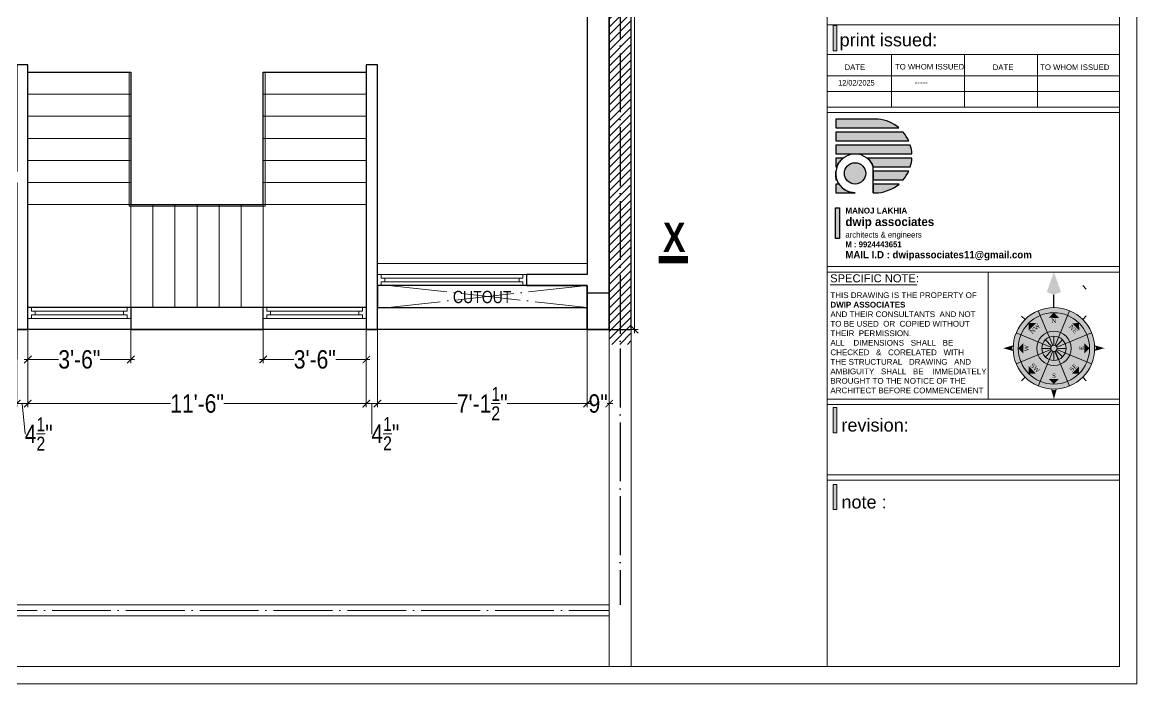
# Model space of a CAD drawing. Header units: millimetres. Extents: x 56222 to 152663, y -171621 to -121287.
# Drawn here: x 149203.7 to 149658, y -168830.1 to -168560.4 of the extents above; entities that cross this region are included whole.
import ezdxf
from ezdxf.enums import TextEntityAlignment as Align

# ---------------------------------------------------------------- set-up
doc = ezdxf.new("R2010")
doc.units = ezdxf.units.MM
doc.header["$MEASUREMENT"] = 0
doc.header["$PDMODE"] = 35
doc.linetypes.add('ACAD_ISO04W100', pattern=[30, 24, -3, 0, -3])
doc.layers.get('Defpoints').update_dxf_attribs({"color": 220})
for name, color, linetype, lineweight in [('COLUMN', 1, 'Continuous', 30), ('ELEVATION ( SPIRAL STAIR )', 250, 'Continuous', 9), ('FIRST FLOOR', 7, 'Continuous', 9), ('FIRST FLOOR ( DIM )', 250, 'Continuous', 9), ('FIRST FLOOR ( TEXT )', 7, 'Continuous', 9), ('FIRST FLOOR_( PLine )_', 251, 'Continuous', 30), ('FIRST FLOOR_( STAIR )', 251, 'Continuous', 9), ('GROUND FLOOR', 7, 'Continuous', 9), ('GROUND FLOOR  ( HATCH )', 251, 'Continuous', 9), ('GROUND FLOOR ( DW_RAIL )', 7, 'Continuous', 9), ('plot boundary', 26, 'Continuous', 30), ('SECTION', 7, 'Continuous', 9), ('STAIRCASE', 45, 'Continuous', 25), ('X_PLOT', 1, 'Continuous', 9), ('X_SHEET', 7, 'Continuous', 9)]:
    doc.layers.add(name, color=color, linetype=linetype, lineweight=lineweight)
doc.layers.add('XX~SLAB ( PLINE )', color=251, linetype='Continuous', plot=False)
doc.styles.add("Cn_BT_0'-0", font='swissc.ttf')
doc.styles.add('Cn_BT_7½', font='swissc.ttf', dxfattribs={"height": 7.5})
doc.styles.add('DUTCH801', font='dutcheb.ttf', dxfattribs={"height": 6.5})
doc.styles.add('KATHA', font='swissc.ttf')
doc.styles.get("Standard").update_dxf_attribs({"font": 'arial.ttf', "height": 6})
doc.dimstyles.new('Cn_BT_7½', dxfattribs={"dimtxt": 9, "dimasz": 3, "dimexe": 1.5, "dimexo": 0, "dimgap": 0.09, "dimtad": 0, "dimdec": 3, "dimzin": 3, "dimdsep": 46, "dimlunit": 4, "dimtxsty": 'Cn_BT_7½', "dimblk": 'ARCHTICK', "dimcen": 0.09, "dimdle": 1.5, "dimclrd": 251, "dimclre": 251, "dimclrt": 14, "dimadec": 0, "dimazin": 0, "dimtfac": 0.75, "dimtdec": 3, "dimtofl": 0, "dimtmove": 0, "dimatfit": 3, "dimfxl": 0, "dimtolj": 1, "dimtzin": 0, "dimlwd": 15, "dimlwe": 15, "dimarcsym": 0})

# ---------------------------------------------------------------- blocks, each defined once
blk = doc.blocks.new('_ArchTick')
at = {"color": 0, "linetype": 'ByBlock', "const_width": 0.15}
blk.add_lwpolyline([(-0.5, -0.5), (0.5, 0.5)], dxfattribs=at)
blk = doc.blocks.new('*D137')
at = {"layer": 'Defpoints', "color": 0, "transparency": 16777216}
for p in [(149442.93, -168375.2), (149438.43, -168685.7), (149453.32, -168685.7)]:
    blk.add_point(p, dxfattribs=at)
at = {"layer": 'FIRST FLOOR ( DIM )', "color": 251, "lineweight": 15, "transparency": 16777216}
for p, q in [((149442.93, -168375.2), (149454.82, -168375.2)), ((149453.32, -168373.7), (149453.32, -168518.3)), ((149453.32, -168687.2), (149453.32, -168548.6)), ((149438.43, -168685.7), (149454.82, -168685.7))]:
    blk.add_line(p, q, dxfattribs=at)
at = {"layer": 'FIRST FLOOR ( DIM )', "color": 251, "lineweight": 15, "transparency": 16777216, "xscale": 3, "yscale": 3, "zscale": 3}
for p, rotation in [((149453.32, -168375.2), 90), ((149453.32, -168685.7), 270)]:
    blk.add_blockref('_ArchTick', p, dxfattribs=dict(at, rotation=rotation))
at = {"layer": 'FIRST FLOOR ( DIM )', "color": 14, "transparency": 16777216, "insert": (149450.32, -168533.45), "char_height": 7.5, "attachment_point": 5, "rotation": 90, "style": 'Cn_BT_7½'}
blk.add_mtext('\\A1;25\'-10{\\H0.75x;\\S1/2;}"', dxfattribs=at)
blk = doc.blocks.new('NORTH')
h = blk.add_hatch(color=9)
h.set_gradient(color1=(201, 201, 201), color2=(237, 237, 237), one_color=1, tint=0.93, name='SPHERICAL')
edge = h.paths.add_edge_path()
edge.add_arc((329168.36, -156620.06), 24.14, 0, 360)
at = {"layer": 'X_SHEET'}
for color, points in [(224, [(329168.39, -156574.83), (329168.37, -156588.36), (329164.15, -156586.66)]), (230, [(329172.6, -156586.67), (329168.37, -156588.36), (329168.39, -156574.83)]), (47, [(329165.31, -156601.96), (329168.36, -156598.92), (329171.4, -156601.97)]), (47, [(329153.43, -156609.39), (329153.44, -156605.09), (329157.74, -156605.09)]), (47, [(329179.03, -156605.13), (329183.33, -156605.13), (329183.33, -156609.44)]), (47, [(329147.22, -156620.03), (329150.27, -156616.99), (329150.26, -156623.08)]), (47, [(329186.45, -156623.1), (329186.46, -156617.01), (329189.5, -156620.06)]), (224, [(329143.42, -156619.93), (329144.27, -156618.24), (329138.35, -156619.94)]), (230, [(329144.27, -156621.62), (329143.42, -156619.93), (329138.35, -156619.94)]), (230, [(329192.45, -156621.62), (329193.3, -156619.93), (329198.37, -156619.94)]), (224, [(329193.3, -156619.93), (329192.46, -156618.24), (329198.37, -156619.94)]), (47, [(329153.39, -156634.98), (329153.4, -156630.68), (329157.7, -156634.99)]), (47, [(329178.98, -156635.02), (329183.29, -156630.72), (329183.29, -156635.03)]), (47, [(329171.38, -156638.16), (329165.29, -156638.15), (329168.33, -156641.2)]), (230, [(329166.68, -156644.13), (329168.37, -156644.98), (329168.36, -156650.06)]), (224, [(329168.37, -156644.98), (329170.06, -156644.14), (329168.36, -156650.06)])]:
    blk.add_hatch(color=color, dxfattribs=at).paths.add_polyline_path(points)
at = {"color": 254, "lineweight": 5}
for p, q in [((329185.43, -156582.85), (329187.55, -156584.97)), ((329167.03, -156618.73), (329163.29, -156614.98)), ((329168.36, -156618.18), (329168.36, -156612.88)), ((329169.69, -156618.73), (329173.44, -156614.98)), ((329166.49, -156620.06), (329161.19, -156620.06)), ((329167.03, -156621.39), (329163.29, -156625.13)), ((329168.36, -156621.93), (329168.36, -156627.23)), ((329169.69, -156621.39), (329173.44, -156625.13)), ((329170.24, -156620.06), (329175.54, -156620.06))]:
    blk.add_line(p, q, dxfattribs=at)
at = {"color": 250, "lineweight": 9}
for p, q in [((329167.64, -156618.32), (329159.12, -156597.75)), ((329169.08, -156618.32), (329177.6, -156597.75)), ((329151.3, -156602.99), (329149.18, -156600.87)), ((329185.43, -156602.99), (329187.55, -156600.87)), ((329146.06, -156610.82), (329166.63, -156619.34)), ((329170.1, -156619.34), (329190.67, -156610.82)), ((329146.06, -156629.3), (329166.63, -156620.78)), ((329159.12, -156642.36), (329167.64, -156621.79)), ((329177.6, -156642.36), (329169.08, -156621.79)), ((329170.1, -156620.78), (329190.67, -156629.3)), ((329151.3, -156637.13), (329149.18, -156639.25)), ((329185.43, -156637.13), (329187.55, -156639.25))]:
    blk.add_line(p, q, dxfattribs=at)
at = {"color": 1}
blk.add_line((329171.11, -156626.69), (329169.08, -156621.79), dxfattribs=at)
at = {"lineweight": 9}
for radius in [24.14, 21.14, 10.18, 7.18, 1.88]:
    blk.add_circle((329168.36, -156620.06), radius, dxfattribs=at)
at = {"layer": 'X_SHEET', "color": 29, "linetype": 'Continuous', "lineweight": 25}
blk.add_line((329168.36, -156595.92), (329168.37, -156588.36), dxfattribs=at)
at = {"layer": 'X_SHEET', "color": 26, "linetype": 'ByBlock', "lineweight": -2, "style": 'DUTCH801'}
for s, rotation, p in [('N', 359.9141, (329168.3, -156602.36)), ('NW', 44.9141, (329156.19, -156607.39)), ('SE', 44.9141, (329178.93, -156630.51)), ('S', 359.9141, (329168.41, -156634.95))]:
    blk.add_text(s, height=2.7, rotation=rotation, dxfattribs=at).set_placement(p, align=Align.TOP_CENTER)
for s, rotation, p in [('NE', 314.9141, (329178.93, -156609.55)), ('W', 89.9141, (329153.45, -156619.96)), ('E', 89.9141, (329186.06, -156619.76)), ('SW', 314.9141, (329156.33, -156632.65))]:
    blk.add_text(s, height=2.7, rotation=rotation, dxfattribs=at).set_placement(p, align=Align.CENTER)
blk = doc.blocks.new('logo')
at = {"layer": 'STAIRCASE', "linetype": 'Continuous', "ltscale": 15}
h = blk.add_hatch(color=0, dxfattribs=at)
edge = h.paths.add_edge_path()
edge.add_line((52190.2, -8438.8), (52131.5, -8438.8))
edge.add_line((52131.5, -8438.8), (52131.5, -8450.8))
edge.add_line((52131.5, -8450.8), (52219.1, -8450.8))
edge.add_arc((52186.1, -8489.7), 51, 49.5898, 85.3906)
edge = h.paths.add_edge_path()
edge.add_line((52225, -8456.8), (52131.5, -8456.8))
edge.add_line((52131.5, -8456.8), (52131.5, -8468.8))
edge.add_line((52131.5, -8468.8), (52232.6, -8468.8))
edge.add_arc((52186.1, -8489.7), 51, 24.196, 40.1809)
edge = h.paths.add_edge_path()
edge.add_line((52234.8, -8474.7), (52131.5, -8474.7))
edge.add_line((52131.5, -8474.7), (52131.5, -8486.7))
edge.add_line((52131.5, -8486.7), (52237, -8486.7))
edge.add_arc((52186.1, -8489.7), 51, 3.3421, 17.076)
edge = h.paths.add_edge_path()
edge.add_line((52237, -8492.6), (52174.8, -8492.6))
edge.add_arc((52158.3, -8513.7), 26.8, 19.8001, 51.8901, ccw=False)
edge.add_line((52183.5, -8504.6), (52234.8, -8504.6))
edge.add_arc((52186.1, -8489.7), 51, 342.9464, 356.6794)
edge = h.paths.add_edge_path()
edge.add_line((52232.6, -8510.5), (52183.5, -8510.5))
edge.add_line((52183.5, -8510.5), (52183.5, -8522.5))
edge.add_line((52183.5, -8522.5), (52225.1, -8522.5))
edge.add_arc((52186.1, -8489.7), 51, 319.8472, 335.8275)
edge = h.paths.add_edge_path()
edge.add_line((52219.2, -8528.5), (52183.5, -8528.5))
edge.add_line((52183.5, -8528.5), (52183.5, -8540.5))
edge.add_line((52183.5, -8540.5), (52190.4, -8540.5))
edge.add_arc((52186.1, -8489.7), 51, 274.8693, 310.4434)
edge = h.paths.add_edge_path()
edge.add_line((52136, -8528.5), (52131.5, -8528.5))
edge.add_line((52131.5, -8528.5), (52131.5, -8540.5))
edge.add_line((52131.5, -8540.5), (52158.3, -8540.5))
edge.add_arc((52158.3, -8513.7), 26.8, 213.4982, 270, ccw=False)
edge = h.paths.add_edge_path()
edge.add_line((52131.5, -8513.7), (52131.5, -8522.5))
edge.add_line((52131.5, -8522.5), (52133, -8522.5))
edge.add_arc((52158.3, -8513.7), 26.8, 180, 199.307, ccw=False)
edge = h.paths.add_edge_path()
edge.add_line((52131.7, -8510.5), (52131.5, -8510.5))
edge.add_line((52131.5, -8510.5), (52131.5, -8513.7))
edge.add_arc((52158.3, -8513.7), 26.8, 173.2545, 180, ccw=False)
edge = h.paths.add_edge_path()
edge.add_line((52141.8, -8492.6), (52131.5, -8492.6))
edge.add_line((52131.5, -8492.6), (52131.5, -8504.6))
edge.add_line((52131.5, -8504.6), (52133.1, -8504.6))
edge.add_arc((52158.3, -8513.7), 26.8, 128.1099, 160.1999, ccw=False)
edge = h.paths.add_edge_path()
edge.add_arc((52158.3, -8513.7), 14.8, 0, 360)
at = {"layer": 'STAIRCASE', "color": 0, "linetype": 'Continuous', "ltscale": 15}
blk.add_line((52183.5, -8540.5), (52183.5, -8504.6), dxfattribs=at)
for points in [[(52190.2, -8438.8), (52131.5, -8438.8), (52131.5, -8450.8), (52219.1, -8450.8, 0.157494)], [(52225, -8456.8), (52131.5, -8456.8), (52131.5, -8468.8), (52232.6, -8468.8, 0.06986)], [(52234.8, -8474.7), (52131.5, -8474.7), (52131.5, -8486.7), (52237, -8486.7, 0.059998)], [(52141.8, -8492.6), (52131.5, -8492.6), (52131.5, -8504.6), (52133.1, -8504.6, -0.140942)], [(52237, -8492.6), (52174.8, -8492.6, -0.140942), (52183.5, -8504.6), (52234.8, -8504.6, 0.059993)], [(52131.7, -8510.5), (52131.5, -8510.5), (52131.5, -8513.7, -0.029441)], [(52131.5, -8513.7), (52131.5, -8522.5), (52133, -8522.5, -0.084443)], [(52232.6, -8510.5), (52183.5, -8510.5), (52183.5, -8522.5), (52225.1, -8522.5, 0.069841)], [(52136, -8528.5), (52131.5, -8528.5), (52131.5, -8540.5), (52158.3, -8540.5, -0.251655)], [(52219.2, -8528.5), (52183.5, -8528.5), (52183.5, -8540.5), (52190.4, -8540.5, 0.15648)]]:
    blk.add_lwpolyline(points, format="xyb", close=True, dxfattribs=at)
blk.add_circle((52158.3, -8513.7), 14.8, dxfattribs=at)
blk.add_arc((52158.3, -8513.7), 26.8, 19.8001, 270, dxfattribs=at)
blk = doc.blocks.new('*D141')
at = {"layer": 'Defpoints', "color": 0, "transparency": 16777216}
for p in [(149201.43, -168685.7), (149205.93, -168685.7), (149205.93, -168715.87)]:
    blk.add_point(p, dxfattribs=at)
at = {"layer": 'FIRST FLOOR ( DIM )', "color": 251, "lineweight": 15, "transparency": 16777216}
for p, q in [((149201.43, -168685.7), (149201.43, -168717.37)), ((149205.93, -168685.7), (149205.93, -168717.37)), ((149199.93, -168715.87), (149207.43, -168715.87)), ((149203.68, -168715.87), (149204.83, -168728.24)), ((149204.83, -168728.24), (149205.01, -168728.24))]:
    blk.add_line(p, q, dxfattribs=at)
at = {"layer": 'FIRST FLOOR ( DIM )', "color": 251, "lineweight": 15, "transparency": 16777216, "xscale": 3, "yscale": 3, "zscale": 3, "rotation": 180}
blk.add_blockref('_ArchTick', (149201.43, -168715.87), dxfattribs=at)
at = {"layer": 'FIRST FLOOR ( DIM )', "color": 251, "lineweight": 15, "transparency": 16777216, "xscale": 3, "yscale": 3, "zscale": 3}
blk.add_blockref('_ArchTick', (149205.93, -168715.87), dxfattribs=at)
at = {"layer": 'FIRST FLOOR ( DIM )', "color": 14, "transparency": 16777216, "insert": (149210.38, -168728.24), "char_height": 7.5, "attachment_point": 5, "style": 'Cn_BT_7½'}
blk.add_mtext('\\A1;4{\\H0.75x;\\S1/2;}"', dxfattribs=at)
blk = doc.blocks.new('*D142')
at = {"layer": 'Defpoints', "color": 0, "transparency": 16777216}
for p in [(149205.93, -168685.7), (149247.93, -168685.7), (149247.93, -168697.87)]:
    blk.add_point(p, dxfattribs=at)
at = {"layer": 'FIRST FLOOR ( DIM )', "color": 251, "lineweight": 15, "transparency": 16777216}
for p, q in [((149205.93, -168685.7), (149205.93, -168699.37)), ((149247.93, -168685.7), (149247.93, -168699.37)), ((149204.43, -168697.87), (149218.38, -168697.87)), ((149249.43, -168697.87), (149235.48, -168697.87))]:
    blk.add_line(p, q, dxfattribs=at)
at = {"layer": 'FIRST FLOOR ( DIM )', "color": 251, "lineweight": 15, "transparency": 16777216, "xscale": 3, "yscale": 3, "zscale": 3, "rotation": 180}
blk.add_blockref('_ArchTick', (149205.93, -168697.87), dxfattribs=at)
at = {"layer": 'FIRST FLOOR ( DIM )', "color": 251, "lineweight": 15, "transparency": 16777216, "xscale": 3, "yscale": 3, "zscale": 3}
blk.add_blockref('_ArchTick', (149247.93, -168697.87), dxfattribs=at)
at = {"layer": 'FIRST FLOOR ( DIM )', "color": 14, "transparency": 16777216, "insert": (149226.93, -168697.87), "char_height": 7.5, "attachment_point": 5, "style": 'Cn_BT_7½'}
blk.add_mtext('\\A1;3\'-6"', dxfattribs=at)
blk = doc.blocks.new('*D143')
at = {"layer": 'Defpoints', "color": 0, "transparency": 16777216}
for p in [(149301.93, -168685.7), (149343.93, -168685.7), (149343.93, -168697.87)]:
    blk.add_point(p, dxfattribs=at)
at = {"layer": 'FIRST FLOOR ( DIM )', "color": 251, "lineweight": 15, "transparency": 16777216}
for p, q in [((149301.93, -168685.7), (149301.93, -168699.37)), ((149343.93, -168685.7), (149343.93, -168699.37)), ((149300.43, -168697.87), (149314.38, -168697.87)), ((149345.43, -168697.87), (149331.48, -168697.87))]:
    blk.add_line(p, q, dxfattribs=at)
at = {"layer": 'FIRST FLOOR ( DIM )', "color": 251, "lineweight": 15, "transparency": 16777216, "xscale": 3, "yscale": 3, "zscale": 3, "rotation": 180}
blk.add_blockref('_ArchTick', (149301.93, -168697.87), dxfattribs=at)
at = {"layer": 'FIRST FLOOR ( DIM )', "color": 251, "lineweight": 15, "transparency": 16777216, "xscale": 3, "yscale": 3, "zscale": 3}
blk.add_blockref('_ArchTick', (149343.93, -168697.87), dxfattribs=at)
at = {"layer": 'FIRST FLOOR ( DIM )', "color": 14, "transparency": 16777216, "insert": (149322.93, -168697.87), "char_height": 7.5, "attachment_point": 5, "style": 'Cn_BT_7½'}
blk.add_mtext('\\A1;3\'-6"', dxfattribs=at)
blk = doc.blocks.new('*D144')
at = {"layer": 'Defpoints', "color": 0, "transparency": 16777216}
for p in [(149343.93, -168685.7), (149348.43, -168685.7), (149348.43, -168715.87)]:
    blk.add_point(p, dxfattribs=at)
at = {"layer": 'FIRST FLOOR ( DIM )', "color": 251, "lineweight": 15, "transparency": 16777216}
for p, q in [((149343.93, -168685.7), (149343.93, -168717.37)), ((149348.43, -168685.7), (149348.43, -168717.37)), ((149342.43, -168715.87), (149349.93, -168715.87)), ((149346.18, -168715.87), (149346.15, -168728.13)), ((149346.15, -168728.13), (149346.33, -168728.13))]:
    blk.add_line(p, q, dxfattribs=at)
at = {"layer": 'FIRST FLOOR ( DIM )', "color": 251, "lineweight": 15, "transparency": 16777216, "xscale": 3, "yscale": 3, "zscale": 3, "rotation": 180}
blk.add_blockref('_ArchTick', (149343.93, -168715.87), dxfattribs=at)
at = {"layer": 'FIRST FLOOR ( DIM )', "color": 251, "lineweight": 15, "transparency": 16777216, "xscale": 3, "yscale": 3, "zscale": 3}
blk.add_blockref('_ArchTick', (149348.43, -168715.87), dxfattribs=at)
at = {"layer": 'FIRST FLOOR ( DIM )', "color": 14, "transparency": 16777216, "insert": (149351.7, -168728.13), "char_height": 7.5, "attachment_point": 5, "style": 'Cn_BT_7½'}
blk.add_mtext('\\A1;4{\\H0.75x;\\S1/2;}"', dxfattribs=at)
blk = doc.blocks.new('*D145')
at = {"layer": 'Defpoints', "color": 0, "transparency": 16777216}
for p in [(149348.43, -168685.7), (149433.93, -168685.7), (149433.93, -168715.87)]:
    blk.add_point(p, dxfattribs=at)
at = {"layer": 'FIRST FLOOR ( DIM )', "color": 251, "lineweight": 15, "transparency": 16777216}
for p, q in [((149348.43, -168685.7), (149348.43, -168717.37)), ((149433.93, -168685.7), (149433.93, -168717.37)), ((149346.93, -168715.87), (149380.98, -168715.87)), ((149435.43, -168715.87), (149401.38, -168715.87))]:
    blk.add_line(p, q, dxfattribs=at)
at = {"layer": 'FIRST FLOOR ( DIM )', "color": 251, "lineweight": 15, "transparency": 16777216, "xscale": 3, "yscale": 3, "zscale": 3, "rotation": 180}
blk.add_blockref('_ArchTick', (149348.43, -168715.87), dxfattribs=at)
at = {"layer": 'FIRST FLOOR ( DIM )', "color": 251, "lineweight": 15, "transparency": 16777216, "xscale": 3, "yscale": 3, "zscale": 3}
blk.add_blockref('_ArchTick', (149433.93, -168715.87), dxfattribs=at)
at = {"layer": 'FIRST FLOOR ( DIM )', "color": 14, "transparency": 16777216, "insert": (149391.18, -168715.87), "char_height": 7.5, "attachment_point": 5, "style": 'Cn_BT_7½'}
blk.add_mtext('\\A1;7\'-1{\\H0.75x;\\S1/2;}"', dxfattribs=at)
blk = doc.blocks.new('*D146')
at = {"layer": 'Defpoints', "color": 0, "transparency": 16777216}
for p in [(149433.93, -168685.7), (149442.93, -168685.7), (149442.93, -168715.87)]:
    blk.add_point(p, dxfattribs=at)
at = {"layer": 'FIRST FLOOR ( DIM )', "color": 251, "lineweight": 15, "transparency": 16777216}
for p, q in [((149433.93, -168685.7), (149433.93, -168717.37)), ((149442.93, -168685.7), (149442.93, -168717.37)), ((149432.43, -168715.87), (149434.78, -168715.87)), ((149444.43, -168715.87), (149442.09, -168715.87))]:
    blk.add_line(p, q, dxfattribs=at)
at = {"layer": 'FIRST FLOOR ( DIM )', "color": 251, "lineweight": 15, "transparency": 16777216, "xscale": 3, "yscale": 3, "zscale": 3, "rotation": 180}
blk.add_blockref('_ArchTick', (149433.93, -168715.87), dxfattribs=at)
at = {"layer": 'FIRST FLOOR ( DIM )', "color": 251, "lineweight": 15, "transparency": 16777216, "xscale": 3, "yscale": 3, "zscale": 3}
blk.add_blockref('_ArchTick', (149442.93, -168715.87), dxfattribs=at)
at = {"layer": 'FIRST FLOOR ( DIM )', "color": 14, "transparency": 16777216, "insert": (149438.43, -168715.87), "char_height": 7.5, "attachment_point": 5, "style": 'Cn_BT_7½'}
blk.add_mtext('\\A1;9"', dxfattribs=at)
blk = doc.blocks.new('*D152')
at = {"layer": 'Defpoints', "color": 0, "transparency": 16777216}
for p in [(149205.93, -168685.7), (149343.93, -168685.7), (149343.93, -168715.87)]:
    blk.add_point(p, dxfattribs=at)
at = {"layer": 'FIRST FLOOR ( DIM )', "color": 251, "lineweight": 15, "transparency": 16777216}
for p, q in [((149205.93, -168685.7), (149205.93, -168717.37)), ((149343.93, -168685.7), (149343.93, -168717.37)), ((149204.43, -168715.87), (149264.07, -168715.87)), ((149345.43, -168715.87), (149285.79, -168715.87))]:
    blk.add_line(p, q, dxfattribs=at)
at = {"layer": 'FIRST FLOOR ( DIM )', "color": 251, "lineweight": 15, "transparency": 16777216, "xscale": 3, "yscale": 3, "zscale": 3, "rotation": 180}
blk.add_blockref('_ArchTick', (149205.93, -168715.87), dxfattribs=at)
at = {"layer": 'FIRST FLOOR ( DIM )', "color": 251, "lineweight": 15, "transparency": 16777216, "xscale": 3, "yscale": 3, "zscale": 3}
blk.add_blockref('_ArchTick', (149343.93, -168715.87), dxfattribs=at)
at = {"layer": 'FIRST FLOOR ( DIM )', "color": 14, "transparency": 16777216, "insert": (149274.93, -168715.87), "char_height": 7.5, "attachment_point": 5, "style": 'Cn_BT_7½'}
blk.add_mtext('\\A1;11\'-6"', dxfattribs=at)

msp = doc.modelspace()

# ---------------------------------------------------------------- hatches: boundary and pattern name
at = {"layer": 'GROUND FLOOR  ( HATCH )'}
h = msp.add_hatch(dxfattribs=at)
h.set_pattern_fill('ANSI31', color=6, scale=18, style=0)
h.set_pattern_definition([(45, (32911.247, -6072.524), (-1.590990258, 1.590990258), [])])
h.paths.add_polyline_path([(149451.9329, -168348.1984), (149442.9329, -168348.1984), (149442.9329, -168691.6984), (149451.9329, -168691.6984)])
at = {"layer": 'STAIRCASE', "linetype": 'Continuous', "ltscale": 15}
msp.add_hatch(color=251, dxfattribs=at).paths.add_polyline_path([(149535.1729, -168635.9996), (149536.8937, -168635.9996), (149536.8937, -168648.5849), (149535.1729, -168648.5849)])
at = {"layer": 'X_SHEET', "ltscale": 0.25}
h = msp.add_hatch(color=0, dxfattribs=at)
h.dxf.hatch_style = 1
h.paths.add_polyline_path([(149535.7974, -168561.7377), (149534.1953, -168561.7377), (149534.1953, -168572.0419), (149535.7974, -168572.0419)])
h = msp.add_hatch(color=0, dxfattribs=at)
h.dxf.hatch_style = 1
h.paths.add_polyline_path([(149535.8008, -168717.4282), (149534.1987, -168717.4282), (149534.1987, -168727.7324), (149535.8008, -168727.7324)])
h = msp.add_hatch(color=0, dxfattribs=at)
h.dxf.hatch_style = 1
h.paths.add_polyline_path([(149535.8007, -168748.8012), (149534.1986, -168748.8012), (149534.1986, -168759.1054), (149535.8007, -168759.1054)])

# ---------------------------------------------------------------- linework, layer by layer
at = {"layer": 'COLUMN'}
msp.add_lwpolyline([(149433.9329, -168670.6984), (149442.9329, -168670.6984), (149442.9329, -168685.6984), (149433.9329, -168685.6984)], close=True, dxfattribs=at)
at = {"layer": 'ELEVATION ( SPIRAL STAIR )', "color": 5}
msp.add_lwpolyline([(149201.4329, -168577.6984), (149205.9329, -168577.6984), (149205.9329, -168580.6984), (149247.9329, -168580.6984), (149247.9329, -168634.6984), (149301.9329, -168634.6984), (149301.9329, -168580.6984), (149343.9329, -168580.6984), (149343.9329, -168577.6984), (149348.4329, -168577.6984), (149348.4329, -168658.6984), (149433.9329, -168658.6984), (149433.9329, -168535.6984)], dxfattribs=at)
at = {"layer": 'FIRST FLOOR'}
for p, q in [((149442.9329, -168375.1984), (149442.9329, -168685.6984)), ((149433.9329, -168535.6984), (149433.9329, -168663.1984)), ((149205.9329, -168577.6984), (149201.4329, -168577.6984)), ((149343.9329, -168577.6984), (149343.9329, -168685.6984)), ((149343.9329, -168577.6984), (149348.4329, -168577.6984)), ((149348.4329, -168577.6984), (149348.4329, -168663.1984)), ((149348.4329, -168663.1984), (149433.9329, -168663.1984)), ((149348.4329, -168667.6984), (149348.4329, -168663.1984)), ((149409.1829, -168663.1984), (149409.1829, -168667.6984)), ((149348.4329, -168667.6984), (149348.4329, -168685.6984)), ((149348.4329, -168667.6984), (149433.9329, -168667.6984)), ((149433.9329, -168667.6984), (149433.9329, -168685.6984)), ((149343.9329, -168676.6984), (149205.9329, -168676.6984)), ((149247.9329, -168676.6984), (149247.9329, -168685.6984)), ((149301.9329, -168676.6984), (149301.9329, -168685.6984)), ((149433.9329, -168676.6984), (149348.4329, -168676.6984)), ((149442.9329, -168685.6984), (149042.4329, -168685.6984))]:
    msp.add_line(p, q, dxfattribs=at)
at = {"layer": 'FIRST FLOOR_( PLine )_'}
for points in [[(149442.9329, -168375.1984), (149397.9329, -168375.1984), (149397.9329, -168379.6984), (149433.9329, -168379.6984), (149433.9329, -168531.1984), (149343.9329, -168531.1984), (149343.9329, -168535.6984), (149433.9329, -168535.6984), (149433.9329, -168663.1984), (149409.1829, -168663.1984), (149409.1829, -168667.6984), (149433.9329, -168667.6984), (149433.9329, -168685.6984), (149442.9329, -168685.6984)], [(149205.9329, -168577.6984), (149201.4329, -168577.6984), (149201.4329, -168621.1984), (149180.4329, -168621.1984), (149180.4329, -168625.6984), (149201.4329, -168625.6984), (149201.4329, -168685.6984), (149205.9329, -168685.6984)], [(149348.4329, -168577.6984), (149343.9329, -168577.6984), (149343.9329, -168685.6984), (149348.4329, -168685.6984), (149348.4329, -168667.6984), (149348.4329, -168667.6984), (149348.4329, -168663.1984), (149348.4329, -168663.1984)], [(149301.9329, -168676.6984), (149247.9329, -168676.6984), (149247.9329, -168681.1984), (149247.9329, -168685.6984), (149301.9329, -168685.6984)]]:
    msp.add_lwpolyline(points, close=True, dxfattribs=at)
at = {"layer": 'FIRST FLOOR_( STAIR )'}
for p, q in [((149247.9329, -168580.6984), (149205.9329, -168580.6984)), ((149247.9329, -168580.6984), (149247.9329, -168676.6984)), ((149343.9329, -168580.6984), (149301.9329, -168580.6984)), ((149301.9329, -168580.6984), (149301.9329, -168676.6984)), ((149247.9329, -168589.6984), (149205.9329, -168589.6984)), ((149343.9329, -168589.6984), (149301.9329, -168589.6984)), ((149247.9329, -168598.6984), (149205.9329, -168598.6984)), ((149343.9329, -168598.6984), (149301.9329, -168598.6984)), ((149247.9329, -168607.6984), (149205.9329, -168607.6984)), ((149343.9329, -168607.6984), (149301.9329, -168607.6984)), ((149247.9329, -168616.6984), (149205.9329, -168616.6984)), ((149343.9329, -168616.6984), (149301.9329, -168616.6984)), ((149247.9329, -168625.6984), (149205.9329, -168625.6984)), ((149343.9329, -168625.6984), (149301.9329, -168625.6984)), ((149343.9329, -168634.6984), (149205.9329, -168634.6984)), ((149256.9329, -168634.6984), (149256.9329, -168676.6984)), ((149265.9329, -168634.6984), (149265.9329, -168676.6984)), ((149274.9329, -168634.6984), (149274.9329, -168676.6984)), ((149283.9329, -168634.6984), (149283.9329, -168676.6984)), ((149292.9329, -168634.6984), (149292.9329, -168676.6984))]:
    msp.add_line(p, q, dxfattribs=at)
msp.add_lwpolyline([(149247.2329, -168580.6984), (149247.9329, -168580.6984), (149247.9329, -168634.6984), (149301.9329, -168634.6984), (149301.9329, -168580.6984), (149302.6329, -168580.6984), (149302.6329, -168635.3984), (149247.2329, -168635.3984), (149247.2329, -168580.6984)], close=True, dxfattribs=at)
at = {"layer": 'GROUND FLOOR'}
for p, q in [((149442.9329, -168302.1495), (149442.9329, -168823.0823)), ((149451.9329, -168302.1495), (149451.9329, -168823.0823)), ((149442.9329, -168685.6984), (149442.9329, -168823.0823)), ((148947.1829, -168797.9484), (149442.9329, -168797.9484)), ((148942.6829, -168802.4484), (149442.9329, -168802.4484))]:
    msp.add_line(p, q, dxfattribs=at)
at = {"layer": 'GROUND FLOOR', "color": 1, "linetype": 'ACAD_ISO04W100'}
for p, q in [((149447.4329, -168302.1495), (149447.4329, -168685.6984)), ((149352.9329, -168667.6984), (149433.9329, -168676.6984)), ((149433.9329, -168667.6984), (149352.9329, -168676.6984))]:
    msp.add_line(p, q, dxfattribs=at)
msp.add_lwpolyline([(149442.9329, -168337.6984), (148944.9329, -168337.6984), (148944.9329, -168800.1984), (149442.9329, -168800.1984)], dxfattribs=at)
at = {"layer": 'GROUND FLOOR', "color": 6, "lineweight": 30}
msp.add_lwpolyline([(149451.9329, -168342.1984), (149442.9329, -168342.1984), (149442.9329, -168685.6984), (149451.9329, -168685.6984)], close=True, dxfattribs=at)
at = {"layer": 'GROUND FLOOR'}
msp.add_lwpolyline([(149247.9329, -168580.6984), (149247.9329, -168634.6984), (149301.9329, -168634.6984), (149301.9329, -168580.6984)], dxfattribs=at)
at = {"layer": 'GROUND FLOOR ( DW_RAIL )'}
for points in [[(149409.1829, -168663.1984), (149407.6829, -168663.1984), (149407.6829, -168664.6984), (149406.1829, -168664.6984), (149406.1829, -168666.1984), (149351.4329, -168666.1984), (149351.4329, -168664.6984), (149349.9329, -168664.6984), (149349.9329, -168663.1984), (149348.4329, -168663.1984), (149348.4329, -168667.6984), (149349.9329, -168667.6984), (149349.9329, -168666.1984), (149351.4329, -168666.1984), (149351.4329, -168664.6984), (149406.1829, -168664.6984), (149406.1829, -168666.1984), (149407.6829, -168666.1984), (149407.6829, -168667.6984), (149409.1829, -168667.6984), (149409.1829, -168663.1984), (149348.4329, -168663.1984), (149348.4329, -168667.6984), (149409.1829, -168667.6984)], [(149247.9329, -168676.6984), (149246.4329, -168676.6984), (149246.4329, -168678.1984), (149244.9329, -168678.1984), (149244.9329, -168679.6984), (149208.9329, -168679.6984), (149208.9329, -168678.1984), (149207.4329, -168678.1984), (149207.4329, -168676.6984), (149205.9329, -168676.6984), (149205.9329, -168681.1984), (149207.4329, -168681.1984), (149207.4329, -168679.6984), (149208.9329, -168679.6984), (149208.9329, -168678.1984), (149244.9329, -168678.1984), (149244.9329, -168679.6984), (149246.4329, -168679.6984), (149246.4329, -168681.1984), (149247.9329, -168681.1984), (149247.9329, -168676.6984), (149205.9329, -168676.6984), (149205.9329, -168681.1984), (149247.9329, -168681.1984)], [(149343.9329, -168676.6984), (149342.4329, -168676.6984), (149342.4329, -168678.1984), (149340.9329, -168678.1984), (149340.9329, -168679.6984), (149304.9329, -168679.6984), (149304.9329, -168678.1984), (149303.4329, -168678.1984), (149303.4329, -168676.6984), (149301.9329, -168676.6984), (149301.9329, -168681.1984), (149303.4329, -168681.1984), (149303.4329, -168679.6984), (149304.9329, -168679.6984), (149304.9329, -168678.1984), (149340.9329, -168678.1984), (149340.9329, -168679.6984), (149342.4329, -168679.6984), (149342.4329, -168681.1984), (149343.9329, -168681.1984), (149343.9329, -168676.6984), (149301.9329, -168676.6984), (149301.9329, -168681.1984), (149343.9329, -168681.1984)]]:
    msp.add_lwpolyline(points, close=True, dxfattribs=at)
at = {"layer": 'plot boundary', "color": 251, "ltscale": 0.25}
msp.add_lwpolyline([(149535.1729, -168635.9996), (149536.8937, -168635.9996), (149536.8937, -168648.5849), (149535.1729, -168648.5849)], close=True, dxfattribs=at)
at = {"layer": 'SECTION', "color": 5}
msp.add_lwpolyline([(149014.0024, -168655.6984, 12, 12, 0), (149014.0024, -168658.6984, 0, 0, 0), (149469.1317, -168658.6984, 12, 12, 0), (149469.1317, -168655.6984, 12, 12, 0)], format="xyseb", dxfattribs=at)
at = {"layer": 'X_PLOT', "linetype": 'ACAD_ISO04W100', "lineweight": 30}
msp.add_line((149447.4329, -168302.1495), (149447.4329, -168797.9484), dxfattribs=at)
at = {"layer": 'X_SHEET', "color": 0, "linetype": 'Continuous', "lineweight": 9}
for p, q in [((149531.8519, -168573.5604), (149650.9912, -168573.5604)), ((149557.9879, -168573.5604), (149557.9879, -168594.9252)), ((149587.7642, -168573.5604), (149587.7642, -168594.9252)), ((149617.5297, -168573.5604), (149617.5297, -168594.9252)), ((149650.9912, -168582.2147), (149531.8526, -168582.2147)), ((149650.9912, -168588.57), (149531.8533, -168588.57))]:
    msp.add_line(p, q, dxfattribs=at)
at = {"layer": 'X_SHEET', "linetype": 'Continuous'}
msp.add_line((149533.0317, -168667.3776), (149568.3484, -168667.3776), dxfattribs=at)
at = {"layer": 'X_SHEET'}
for points in [[(149657.9945, -168830.0823), (148890.8462, -168830.0823), (148890.8462, -168295.1495), (149657.9945, -168295.1495)], [(149650.9945, -168823.0823), (148897.8462, -168823.0823), (148897.8462, -168302.1495), (149650.9945, -168302.1495)], [(149531.8539, -168302.1495), (149650.9945, -168302.1495), (149650.9946, -168823.0823), (149531.8541, -168823.0823)], [(149531.8539, -168594.9252), (149650.9912, -168594.9252), (149650.9912, -168561.4747), (149531.8539, -168561.4747)], [(149531.8539, -168597.1328), (149650.9945, -168597.1328), (149650.9945, -168660.0012), (149531.8539, -168660.0012)], [(149597.4949, -168713.9862), (149531.8539, -168713.9862), (149531.8539, -168662.2088), (149597.4949, -168662.2088)], [(149531.8539, -168713.9862), (149650.9945, -168713.9862), (149650.9945, -168662.2088), (149531.8539, -168662.2088)], [(149531.8539, -168716.1938), (149650.9945, -168716.1938), (149650.9945, -168744.8672), (149531.8539, -168744.8672)], [(149650.9945, -168747.0748), (149531.8539, -168747.0748), (149531.8541, -168823.0823), (149650.9947, -168823.0823)]]:
    msp.add_lwpolyline(points, close=True, dxfattribs=at)
at = {"layer": 'X_SHEET', "color": 0, "ltscale": 0.25}
for points in [[(149534.1953, -168561.7377), (149535.7974, -168561.7377), (149535.7974, -168572.0419), (149534.1953, -168572.0419)], [(149534.1987, -168717.4282), (149535.8008, -168717.4282), (149535.8008, -168727.7324), (149534.1987, -168727.7324)], [(149534.1986, -168748.8012), (149535.8007, -168748.8012), (149535.8007, -168759.1054), (149534.1986, -168759.1054)]]:
    msp.add_lwpolyline(points, close=True, dxfattribs=at)
at = {"layer": 'XX~SLAB ( PLINE )'}
for points in [[(149037.9329, -168375.1984), (149442.9329, -168375.1984), (149442.9329, -168685.6984), (149433.9329, -168685.6984), (149414.1282, -168685.6984), (149373.7911, -168685.6984), (149348.4329, -168685.6984), (149201.4329, -168685.6984), (149201.4329, -168697.6984), (149037.9329, -168697.6984)], [(149205.9329, -168580.6984), (149247.9329, -168580.6984), (149247.9329, -168634.6984), (149301.9329, -168634.6984), (149301.9329, -168580.6984), (149343.9329, -168580.6984), (149343.9329, -168676.6984), (149205.9329, -168676.6984)]]:
    msp.add_lwpolyline(points, close=True, dxfattribs=at)
at = {"layer": 'XX~SLAB ( PLINE )', "color": 5}
msp.add_lwpolyline([(149348.4329, -168676.6984), (149433.9329, -168676.6984), (149433.9329, -168667.6984), (149348.4329, -168667.6984)], close=True, dxfattribs=at)

# ---------------------------------------------------------------- block references
at = {"xscale": 0.6882641349497078, "yscale": 0.6882641350166523, "zscale": 0.688264134997509, "rotation": 0.02728220589949871}
msp.add_blockref('NORTH', (-76981.8432, -61005.2609), dxfattribs=at)
at = {"layer": 'STAIRCASE', "color": 251, "linetype": 'Continuous', "xscale": 0.2942633925449627, "yscale": 0.2942633926140843, "zscale": 0.2942633925740976}
msp.add_blockref('logo', (134194.8976, -166116.7001), dxfattribs=at)

# ---------------------------------------------------------------- texts
at = {"layer": 'FIRST FLOOR ( TEXT )', "color": 1, "insert": (149391.1702, -168672.4192), "char_height": 5, "attachment_point": 5, "style": "Cn_BT_0'-0"}
msp.add_mtext('CUTOUT', dxfattribs=at)
at = {"layer": 'plot boundary', "color": 251, "ltscale": 0.25, "insert": (149539.2321, -168635.9996), "char_height": 3.531161, "attachment_point": 1}
msp.add_mtext('{\\fArial|b1|i0|c0|p34;\\H0.6667x;MANOJ LAKHIA\\fBankGothic Lt BT|b1|i0|c0|p34;\\P\\fBankGothic Md BT|b1|i0|c0|p34;\\H1.5x;dwip associates\\P\\fBankGothic Lt BT|b0|i0|c0|p34;\\H0.6667x;architects & engineers\\P\\fStylus BT|b1|i0|c0|p34;\\H0.9999x;M : 9924443651\\P\\H1.25x;MAIL I.D : dwipassociates11@gmail.com}', dxfattribs=at)
at = {"layer": 'SECTION', "color": 5, "insert": (149464.8553, -168654.0597), "char_height": 12, "attachment_point": 7, "line_spacing_factor": 1.157143, "style": "Cn_BT_0'-0"}
msp.add_mtext('{\\fSwis721 Cn BT|b1|i0|c0|p34;X}', dxfattribs=at)
at = {"layer": 'X_SHEET', "color": 0, "ltscale": 0.25, "insert": (149536.8763, -168564.9055), "char_height": 5.280173, "attachment_point": 1}
msp.add_mtext('{\\fArial|b0|i0|c0|p34;print issued:}', dxfattribs=at)
at = {"layer": 'X_SHEET', "color": 0, "linetype": 'Continuous', "attachment_point": 1}
for s, insert, char_height in [('{\\fArial|b0|i0|c0|p34;DATE}', (149538.8889, -168577.5547), 2.258419), ('{\\fArial|b0|i0|c0|p34;TO WHOM ISSUED}', (149559.4562, -168577.3603), 2.258419), ('{\\fArial|b0|i0|c0|p34;DATE}', (149599.2965, -168577.5547), 2.258419), ('{\\fArial|b0|i0|c0|p34;TO WHOM ISSUED}', (149618.6523, -168577.5547), 2.258419), ('{\\fArial|b0|i0|c0|p34;-----}', (149567.4776, -168583.7156), 2.258419), ('THIS DRAWING IS THE PROPERTY OF \\P{\\fArial|b1|i0|c0|p34;\\C59;DWIP ASSOCIATES\\C29; \\fArial|b0|i0|c0|p34;\\P}AND THEIR CONSULTANTS  AND NOT \\PTO BE USED  OR  COPIED WITHOUT \\PTHEIR  PERMISSION.\\PALL    DIMENSIONS   SHALL   BE   \\PCHECKED   &   CORELATED   WITH   \\PTHE STRUCTURAL   DRAWING   AND   \\PAMBIGUITY   SHALL   BE    IMMEDIATELY \\PBROUGHT TO THE NOTICE OF THE \\PARCHITECT BEFORE COMMENCEMENT', (149533.1211, -168670.4765), 2.330297)]:
    msp.add_mtext(s, dxfattribs=dict(at, insert=insert, char_height=char_height))
at = {"layer": 'X_SHEET', "color": 0, "linetype": 'Continuous', "insert": (149536.3226, -168583.9099), "char_height": 2.25842, "attachment_point": 1, "style": 'KATHA'}
msp.add_mtext('12/02/2025', dxfattribs=at)
at = {"layer": 'X_SHEET', "linetype": 'Continuous', "insert": (149533.0161, -168663.1275), "char_height": 3.262161, "attachment_point": 1}
msp.add_mtext('SPECIFIC NOTE:', dxfattribs=at)
at = {"layer": 'X_SHEET', "color": 29, "ltscale": 0.25, "char_height": 5.280173, "attachment_point": 1}
for s, insert in [('{\\C0;revision:}', (149537.6022, -168721.9764)), ('{\\C0;note :}', (149537.6021, -168753.3494))]:
    msp.add_mtext(s, dxfattribs=dict(at, insert=insert))

# ---------------------------------------------------------------- dimensions: what is measured, and where the dimension line sits
at = {"layer": 'FIRST FLOOR ( DIM )'}
dim = msp.add_linear_dim(base=(149453.3212, -168685.6984), p1=(149442.9329, -168375.1984), p2=(149438.4329, -168685.6984), angle=90, dimstyle='Cn_BT_7½', override={"dimtmove": 1}, dxfattribs=at)
dim.commit()
dim.dimension.update_dxf_attribs({"geometry": '*D137', "text_midpoint": (149450.3212, -168533.4484), "dimtype": 160})
for base, p1, p2, picture, middle in [((149205.9329, -168715.8708), (149201.4329, -168685.6984), (149205.9329, -168685.6984), '*D141', (149205.0988, -168728.2379)), ((149348.4329, -168715.8708), (149343.9329, -168685.6984), (149348.4329, -168685.6984), '*D144', (149346.4229, -168728.1306))]:
    dim = msp.add_linear_dim(base=base, p1=p1, p2=p2, dimstyle='Cn_BT_7½', override={"dimtmove": 1}, dxfattribs=at)
    dim.commit()
    dim.dimension.update_dxf_attribs({"geometry": picture, "text_midpoint": middle, "dimtype": 160})
for base, p1, p2, picture, middle in [((149247.9329, -168697.8708), (149205.9329, -168685.6984), (149247.9329, -168685.6984), '*D142', (149226.9329, -168697.8708)), ((149343.9329, -168715.8708), (149205.9329, -168685.6984), (149343.9329, -168685.6984), '*D152', (149274.9329, -168715.8708)), ((149343.9329, -168697.8708), (149301.9329, -168685.6984), (149343.9329, -168685.6984), '*D143', (149322.9329, -168697.8708)), ((149433.9329, -168715.8708), (149348.4329, -168685.6984), (149433.9329, -168685.6984), '*D145', (149391.1829, -168715.8708)), ((149442.9329, -168715.8708), (149433.9329, -168685.6984), (149442.9329, -168685.6984), '*D146', (149438.4329, -168715.8708))]:
    dim = msp.add_linear_dim(base=base, p1=p1, p2=p2, dimstyle='Cn_BT_7½', override={"dimtmove": 1}, dxfattribs=at)
    dim.commit()
    dim.dimension.update_dxf_attribs({"geometry": picture, "text_midpoint": middle})

doc.saveas('drawing.dxf')
